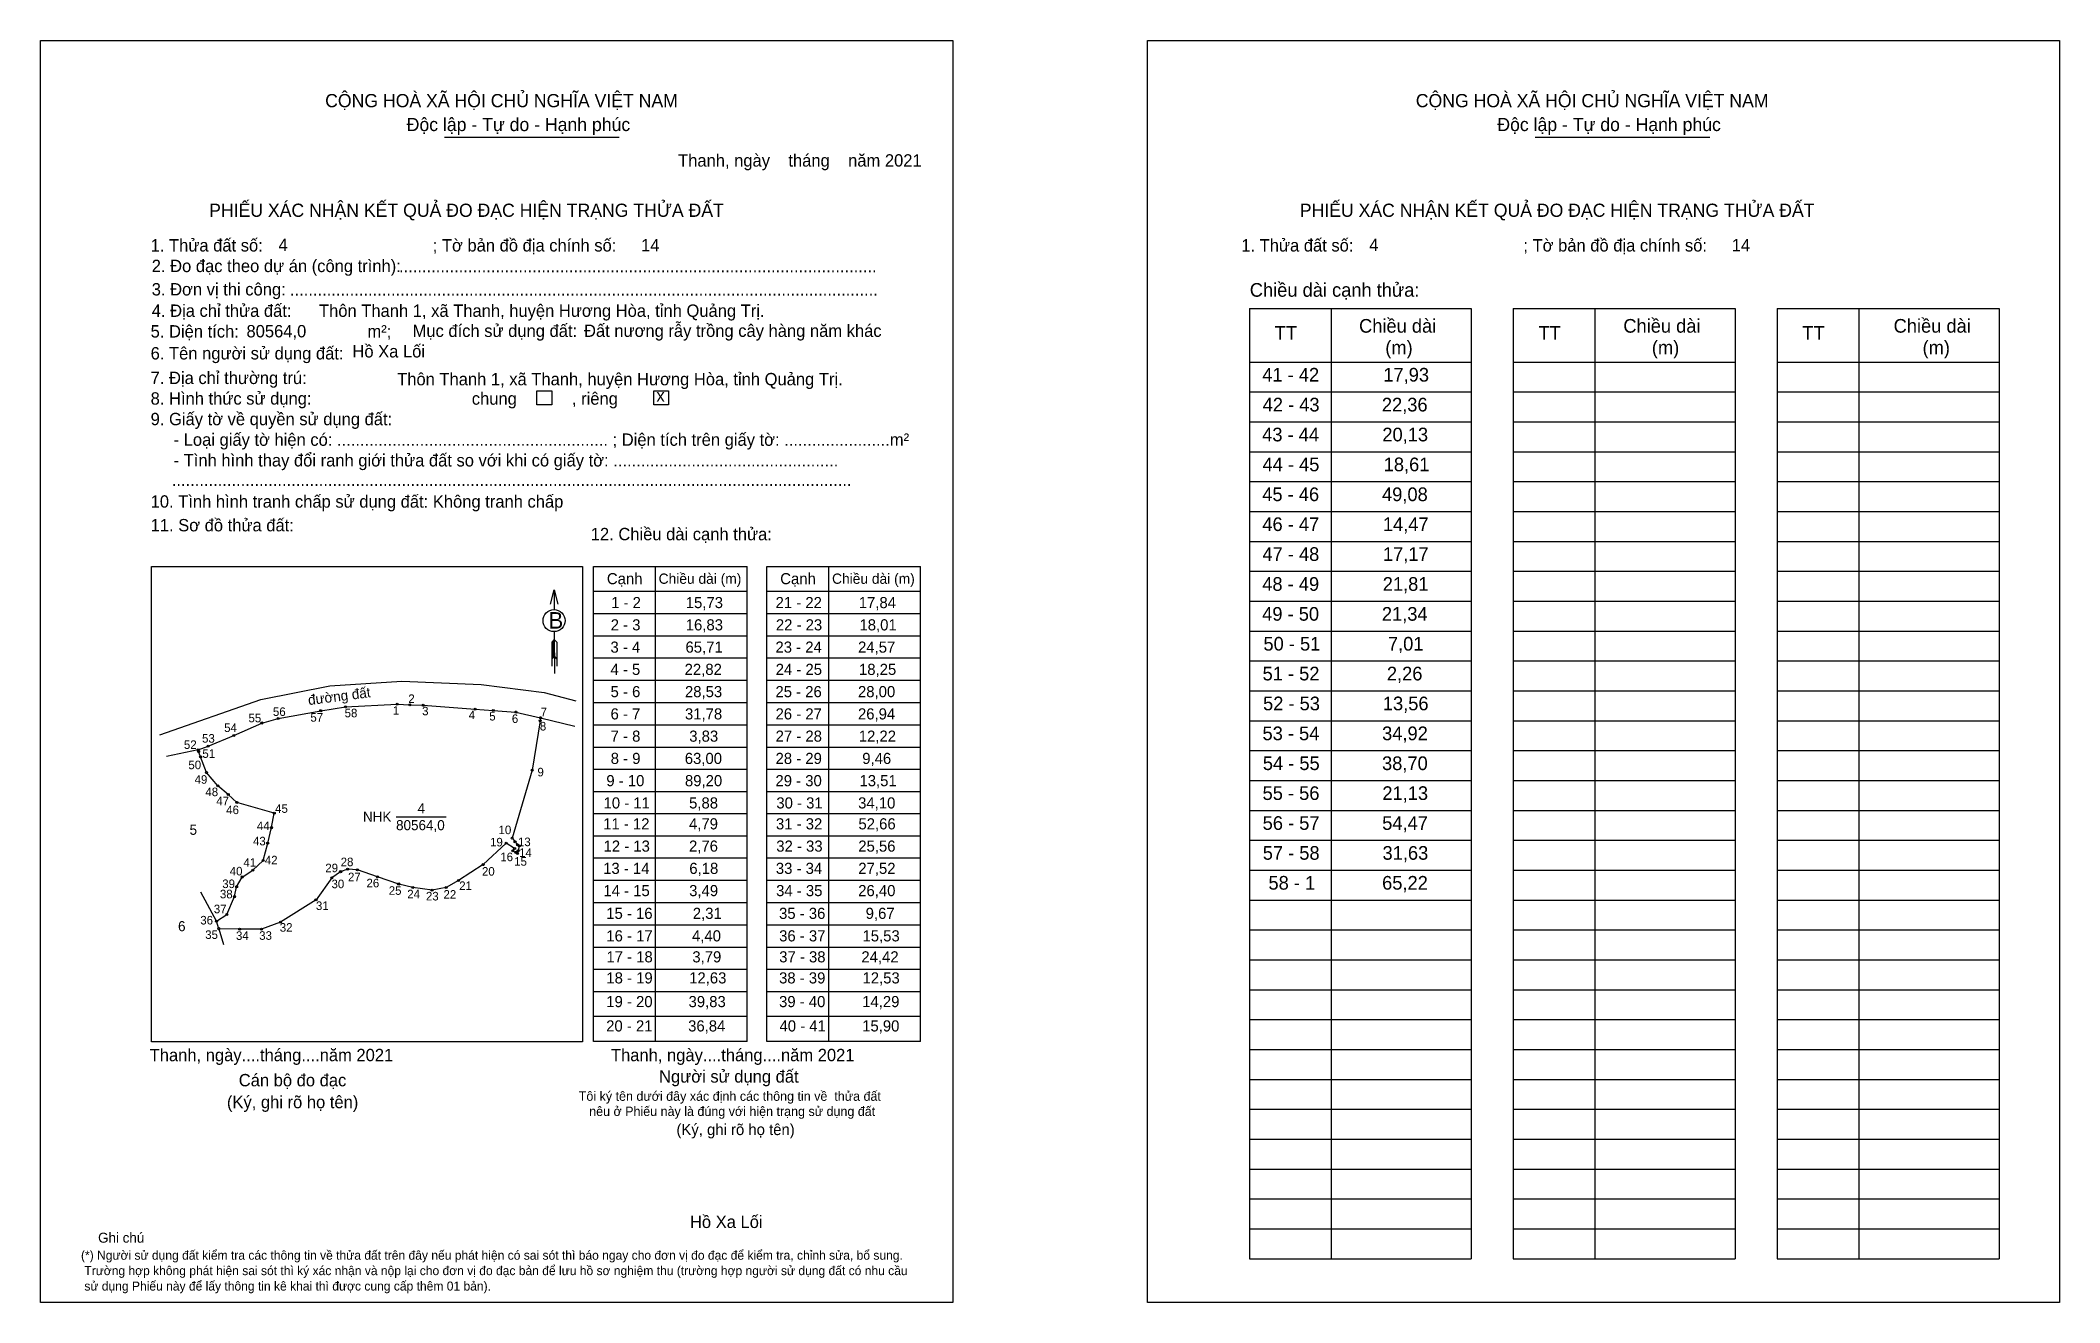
# Model space of a CAD drawing. Extents: x 545884 to 548425, y 1822727 to 1824315.
import ezdxf

# ---------------------------------------------------------------- set-up
doc = ezdxf.new("R2010")
doc.units = 0
for name, color, linetype in [('CanhThua', 7, 'Continuous'), ('kqddKhungInTrang1', 7, 'Continuous'), ('kqddKhungInTrang2', 7, 'Continuous'), ('kqddNoiDung', 7, 'Continuous'), ('kqddTemplate', 7, 'Continuous'), ('Level 1', 7, 'Continuous'), ('MocDinhThua', 7, 'Continuous'), ('NhanDiaChinhThua', 7, 'Continuous'), ('SoHieuDinhThua', 7, 'Continuous')]:
    doc.layers.add(name, color=color, linetype=linetype)

msp = doc.modelspace()

# ---------------------------------------------------------------- linework, layer by layer
at = {"layer": 'CanhThua'}
for p, q in [((546183.4, 1823462.1), (546237, 1823471.9)), ((546237, 1823471.9), (546268.2, 1823476.8)), ((546268.2, 1823476.8), (546333.3, 1823480)), ((546333.3, 1823480), (546349.1, 1823479.3)), ((546349.1, 1823479.3), (546365.9, 1823478.7)), ((546365.9, 1823478.7), (546431.4, 1823473.9)), ((546431.4, 1823473.9), (546454.2, 1823472.2)), ((546454.2, 1823472.2), (546482.6, 1823470.2)), ((546482.6, 1823470.2), (546513.6, 1823463.1)), ((546127.7, 1823440.6), (546163, 1823456.4)), ((546163, 1823456.4), (546183.4, 1823462.1)), ((546513, 1823459.3), (546503.1, 1823397.1)), ((546513.6, 1823463.1), (546513, 1823459.3)), ((546082.7, 1823422.7), (546095.4, 1823427.4)), ((546083.4, 1823420.6), (546082.7, 1823422.7)), ((546085.9, 1823414), (546083.4, 1823420.6)), ((546095.4, 1823427.4), (546127.7, 1823440.6)), ((546093.4, 1823394), (546085.9, 1823414)), ((546107.5, 1823377.4), (546093.4, 1823394)), ((546503.1, 1823397.1), (546477.8, 1823311.5)), ((546120.7, 1823366.4), (546107.5, 1823377.4)), ((546131.4, 1823356.6), (546120.7, 1823366.4)), ((546178.6, 1823343.1), (546131.4, 1823356.6)), ((546175.2, 1823324.8), (546178.6, 1823343.1)), ((546170.3, 1823305.3), (546175.2, 1823324.8)), ((546164.7, 1823283.6), (546170.3, 1823305.3)), ((546470.4, 1823305.4), (546441.3, 1823278.3)), ((546481, 1823298.6), (546470.4, 1823305.4)), ((546477.8, 1823311.5), (546481.5, 1823306.9)), ((546478.8, 1823295.6), (546481, 1823298.6)), ((546482.7, 1823293.7), (546478.8, 1823295.6)), ((546481.5, 1823306.9), (546484.5, 1823303.2)), ((546484.6, 1823292.4), (546482.7, 1823293.7)), ((546484.5, 1823303.2), (546486.9, 1823301.8)), ((546485.4, 1823295.8), (546484.6, 1823292.4)), ((546486.9, 1823301.8), (546485.4, 1823295.8)), ((546138.3, 1823262.7), (546151.6, 1823271.3)), ((546151.6, 1823271.3), (546164.7, 1823283.6)), ((546262.1, 1823269.4), (546251, 1823261.7)), ((546270.9, 1823272.7), (546262.1, 1823269.4)), ((546283.1, 1823271.6), (546270.9, 1823272.7)), ((546308.5, 1823262.8), (546283.1, 1823271.6)), ((546441.3, 1823278.3), (546410.3, 1823258.3)), ((546128.5, 1823238), (546131.2, 1823250.3)), ((546131.2, 1823250.3), (546138.3, 1823262.7)), ((546251, 1823261.7), (546231.1, 1823234)), ((546335.1, 1823253.9), (546308.5, 1823262.8)), ((546352.8, 1823249.5), (546335.1, 1823253.9)), ((546377.1, 1823246.2), (546352.8, 1823249.5)), ((546394.8, 1823249.5), (546377.1, 1823246.2)), ((546410.3, 1823258.3), (546394.8, 1823249.5)), ((546105.9, 1823207), (546118.8, 1823215.6)), ((546118.8, 1823215.6), (546128.5, 1823238)), ((546231.1, 1823234), (546186.5, 1823205.9)), ((546108.7, 1823197.7), (546105.9, 1823207)), ((546135, 1823197), (546108.7, 1823197.7)), ((546162.6, 1823197), (546135, 1823197)), ((546186.5, 1823205.9), (546162.6, 1823197))]:
    msp.add_line(p, q, dxfattribs=at)
at = {"layer": 'kqddKhungInTrang1'}
msp.add_lwpolyline([(545884.3, 1824315.1), (547032.2, 1824315.1), (547032.2, 1822727.4), (545884.3, 1822727.4)], close=True, dxfattribs=at)
at = {"layer": 'kqddKhungInTrang2'}
msp.add_lwpolyline([(547277.1, 1824315.1), (548425, 1824315.1), (548425, 1822727.4), (547277.1, 1822727.4)], close=True, dxfattribs=at)
at = {"layer": 'kqddTemplate'}
for p, q in [((546392.7, 1824193.5), (546612.6, 1824193.5)), ((547765, 1824193.5), (547984.9, 1824193.5)), ((547405.6, 1823977.7), (547684.7, 1823977.7)), ((547405.6, 1823977.7), (547405.6, 1822782.5)), ((547508.3, 1823977.7), (547508.3, 1822782.5)), ((547684.7, 1823977.7), (547684.7, 1822782.5)), ((547737.5, 1823977.7), (547737.5, 1822782.5)), ((547737.5, 1823977.7), (548016.7, 1823977.7)), ((547840.3, 1823977.7), (547840.3, 1822782.5)), ((548016.7, 1823977.7), (548016.7, 1822782.5)), ((548069.5, 1823977.7), (548069.5, 1822782.5)), ((548069.5, 1823977.7), (548348.7, 1823977.7)), ((548172.3, 1823977.7), (548172.3, 1822782.5)), ((548348.7, 1823977.7), (548348.7, 1822782.5)), ((547405.6, 1823910.5), (547684.7, 1823910.5)), ((547737.5, 1823910.5), (548016.7, 1823910.5)), ((548069.5, 1823910.5), (548348.7, 1823910.5)), ((547405.6, 1823872.9), (547684.7, 1823872.9)), ((547737.5, 1823872.9), (548016.7, 1823872.9)), ((548069.5, 1823872.9), (548348.7, 1823872.9)), ((547405.6, 1823835.3), (547684.7, 1823835.3)), ((547737.5, 1823835.3), (548016.7, 1823835.3)), ((548069.5, 1823835.3), (548348.7, 1823835.3)), ((547405.6, 1823797.7), (547684.7, 1823797.7)), ((547737.5, 1823797.7), (548016.7, 1823797.7)), ((548069.5, 1823797.7), (548348.7, 1823797.7)), ((547405.6, 1823760.1), (547684.7, 1823760.1)), ((547737.5, 1823760.1), (548016.7, 1823760.1)), ((548069.5, 1823760.1), (548348.7, 1823760.1)), ((547405.6, 1823722.5), (547684.7, 1823722.5)), ((547737.5, 1823722.5), (548016.7, 1823722.5)), ((548069.5, 1823722.5), (548348.7, 1823722.5)), ((547405.6, 1823684.9), (547684.7, 1823684.9)), ((547737.5, 1823684.9), (548016.7, 1823684.9)), ((548069.5, 1823684.9), (548348.7, 1823684.9)), ((546580.1, 1823653.4), (546773.5, 1823653.4)), ((546580.1, 1823055.9), (546580.1, 1823653.4)), ((546657.9, 1823653.4), (546657.9, 1823055.9)), ((546773.5, 1823055.9), (546773.5, 1823653.4)), ((546798.2, 1823653.4), (546991.6, 1823653.4)), ((546798.2, 1823055.9), (546798.2, 1823653.4)), ((546876, 1823653.4), (546876, 1823055.9)), ((546991.6, 1823055.9), (546991.6, 1823653.4)), ((547405.6, 1823647.3), (547684.7, 1823647.3)), ((547737.5, 1823647.3), (548016.7, 1823647.3)), ((548069.5, 1823647.3), (548348.7, 1823647.3)), ((546530.8, 1823624.1), (546530.9, 1823599)), ((546580.1, 1823622.2), (546773.5, 1823622.2)), ((546798.2, 1823622.2), (546991.6, 1823622.2)), ((546580.1, 1823594.2), (546773.5, 1823594.2)), ((546798.2, 1823594.2), (546991.6, 1823594.2)), ((547405.6, 1823609.7), (547684.7, 1823609.7)), ((547737.5, 1823609.7), (548016.7, 1823609.7)), ((548069.5, 1823609.7), (548348.7, 1823609.7)), ((546530.9, 1823571.4), (546531, 1823518.7)), ((547405.6, 1823572.1), (547684.7, 1823572.1)), ((547737.5, 1823572.1), (548016.7, 1823572.1)), ((548069.5, 1823572.1), (548348.7, 1823572.1)), ((546530.9, 1823561.3), (546527.7, 1823558.2)), ((546530.9, 1823559.9), (546527.7, 1823556.8)), ((546530.9, 1823558.4), (546527.7, 1823555.4)), ((546527.7, 1823558.2), (546527.7, 1823528)), ((546530.9, 1823557), (546527.7, 1823553.9)), ((546531, 1823555.6), (546527.7, 1823552.5)), ((546531, 1823554.2), (546527.7, 1823551.1)), ((546531, 1823552.7), (546527.7, 1823549.6)), ((546531, 1823551.3), (546527.7, 1823548.2)), ((546531, 1823549.9), (546527.7, 1823546.8)), ((546531, 1823548.4), (546527.7, 1823545.3)), ((546531, 1823547), (546527.7, 1823543.9)), ((546531, 1823545.6), (546527.7, 1823542.5)), ((546531, 1823544.1), (546527.7, 1823541)), ((546530.9, 1823561.3), (546534.2, 1823558.2)), ((546534.2, 1823558.2), (546534.2, 1823528)), ((546580.1, 1823566.2), (546773.5, 1823566.2)), ((546798.2, 1823566.2), (546991.6, 1823566.2)), ((546531, 1823542.7), (546527.7, 1823539.6)), ((546531, 1823541.3), (546527.7, 1823538.2)), ((546531, 1823539.9), (546527.7, 1823536.7)), ((546531, 1823539.9), (546534.2, 1823536.7)), ((546580.1, 1823538.2), (546773.5, 1823538.2)), ((546798.2, 1823538.2), (546991.6, 1823538.2)), ((547405.6, 1823534.5), (547684.7, 1823534.5)), ((547737.5, 1823534.5), (548016.7, 1823534.5)), ((548069.5, 1823534.5), (548348.7, 1823534.5)), ((546580.1, 1823510.2), (546773.5, 1823510.2)), ((546798.2, 1823510.2), (546991.6, 1823510.2)), ((547405.6, 1823496.9), (547684.7, 1823496.9)), ((547737.5, 1823496.9), (548016.7, 1823496.9)), ((548069.5, 1823496.9), (548348.7, 1823496.9)), ((546580.1, 1823482.2), (546773.5, 1823482.2)), ((546798.2, 1823482.2), (546991.6, 1823482.2)), ((546580.1, 1823454.2), (546773.5, 1823454.2)), ((546798.2, 1823454.2), (546991.6, 1823454.2)), ((547405.6, 1823459.3), (547684.7, 1823459.3)), ((547737.5, 1823459.3), (548016.7, 1823459.3)), ((548069.5, 1823459.3), (548348.7, 1823459.3)), ((546580.1, 1823426.2), (546773.5, 1823426.2)), ((546798.2, 1823426.2), (546991.6, 1823426.2)), ((547405.6, 1823421.7), (547684.7, 1823421.7)), ((547737.5, 1823421.7), (548016.7, 1823421.7)), ((548069.5, 1823421.7), (548348.7, 1823421.7)), ((546580.1, 1823398.2), (546773.5, 1823398.2)), ((546798.2, 1823398.2), (546991.6, 1823398.2)), ((546580.1, 1823370.2), (546773.5, 1823370.2)), ((546798.2, 1823370.2), (546991.6, 1823370.2)), ((547405.6, 1823384.1), (547684.7, 1823384.1)), ((547737.5, 1823384.1), (548016.7, 1823384.1)), ((548069.5, 1823384.1), (548348.7, 1823384.1)), ((546773.5, 1823342.2), (546580.1, 1823342.2)), ((546991.6, 1823342.2), (546798.2, 1823342.2)), ((547405.6, 1823346.5), (547684.7, 1823346.5)), ((547737.5, 1823346.5), (548016.7, 1823346.5)), ((548069.5, 1823346.5), (548348.7, 1823346.5)), ((546773.5, 1823314.2), (546580.1, 1823314.2)), ((546991.6, 1823314.2), (546798.2, 1823314.2)), ((547405.6, 1823308.9), (547684.7, 1823308.9)), ((547737.5, 1823308.9), (548016.7, 1823308.9)), ((548069.5, 1823308.9), (548348.7, 1823308.9)), ((546773.5, 1823286.2), (546580.1, 1823286.2)), ((546991.6, 1823286.2), (546798.2, 1823286.2)), ((547405.6, 1823271.3), (547684.7, 1823271.3)), ((547737.5, 1823271.3), (548016.7, 1823271.3)), ((548069.5, 1823271.3), (548348.7, 1823271.3)), ((546773.5, 1823258.2), (546580.1, 1823258.2)), ((546991.6, 1823258.2), (546798.2, 1823258.2)), ((546773.5, 1823230.2), (546580.1, 1823230.2)), ((546991.6, 1823230.2), (546798.2, 1823230.2)), ((547405.6, 1823233.7), (547684.7, 1823233.7)), ((547737.5, 1823233.7), (548016.7, 1823233.7)), ((548069.5, 1823233.7), (548348.7, 1823233.7)), ((546773.5, 1823202.2), (546580.1, 1823202.2)), ((546991.6, 1823202.2), (546798.2, 1823202.2)), ((547405.6, 1823196.1), (547684.7, 1823196.1)), ((547737.5, 1823196.1), (548016.7, 1823196.1)), ((548069.5, 1823196.1), (548348.7, 1823196.1)), ((546773.5, 1823174.2), (546580.1, 1823174.2)), ((546991.6, 1823174.2), (546798.2, 1823174.2)), ((546773.5, 1823146.2), (546580.1, 1823146.2)), ((546991.6, 1823146.2), (546798.2, 1823146.2)), ((547405.6, 1823158.5), (547684.7, 1823158.5)), ((547737.5, 1823158.5), (548016.7, 1823158.5)), ((548069.5, 1823158.5), (548348.7, 1823158.5)), ((546773.5, 1823118.2), (546580.1, 1823118.2)), ((546991.6, 1823118.2), (546798.2, 1823118.2)), ((547405.6, 1823120.9), (547684.7, 1823120.9)), ((547737.5, 1823120.9), (548016.7, 1823120.9)), ((548069.5, 1823120.9), (548348.7, 1823120.9)), ((546773.5, 1823087.1), (546580.1, 1823087.1)), ((546991.6, 1823087.1), (546798.2, 1823087.1)), ((547405.6, 1823083.3), (547684.7, 1823083.3)), ((547737.5, 1823083.3), (548016.7, 1823083.3)), ((548069.5, 1823083.3), (548348.7, 1823083.3)), ((546773.5, 1823055.9), (546580.1, 1823055.9)), ((546991.6, 1823055.9), (546798.2, 1823055.9)), ((547405.6, 1823045.7), (547684.7, 1823045.7)), ((547737.5, 1823045.7), (548016.7, 1823045.7)), ((548069.5, 1823045.7), (548348.7, 1823045.7)), ((547405.6, 1823008.1), (547684.7, 1823008.1)), ((547737.5, 1823008.1), (548016.7, 1823008.1)), ((548069.5, 1823008.1), (548348.7, 1823008.1)), ((547405.6, 1822970.5), (547684.7, 1822970.5)), ((547737.5, 1822970.5), (548016.7, 1822970.5)), ((548069.5, 1822970.5), (548348.7, 1822970.5)), ((547405.6, 1822932.9), (547684.7, 1822932.9)), ((547737.5, 1822932.9), (548016.7, 1822932.9)), ((548069.5, 1822932.9), (548348.7, 1822932.9)), ((547405.6, 1822895.3), (547684.7, 1822895.3)), ((547737.5, 1822895.3), (548016.7, 1822895.3)), ((548069.5, 1822895.3), (548348.7, 1822895.3)), ((547405.6, 1822857.7), (547684.7, 1822857.7)), ((547737.5, 1822857.7), (548016.7, 1822857.7)), ((548069.5, 1822857.7), (548348.7, 1822857.7)), ((547405.6, 1822820.1), (547684.7, 1822820.1)), ((547737.5, 1822820.1), (548016.7, 1822820.1)), ((548069.5, 1822820.1), (548348.7, 1822820.1)), ((547405.6, 1822782.5), (547684.7, 1822782.5)), ((547737.5, 1822782.5), (548016.7, 1822782.5)), ((548069.5, 1822782.5), (548348.7, 1822782.5))]:
    msp.add_line(p, q, dxfattribs=at)
for points in [[(546509.1, 1823874.1), (546527.8, 1823874.1), (546527.8, 1823856.7), (546509.1, 1823856.7)], [(546656, 1823874.1), (546674.6, 1823874.1), (546674.6, 1823856.7), (546656, 1823856.7)], [(546023.9, 1823653.4), (546566.3, 1823653.4), (546566.3, 1823055.4), (546023.9, 1823055.4)]]:
    msp.add_lwpolyline(points, close=True, dxfattribs=at)
msp.add_lwpolyline([(546526.3, 1823605.9), (546530.8, 1823624.1), (546535.4, 1823605.9)], dxfattribs=at)
msp.add_circle((546530.6, 1823585.2), 13.8, dxfattribs=at)
at = {"layer": 'Level 1'}
for p, q in [((546513.6, 1823463.1), (546556.7, 1823452.3)), ((546082.7, 1823422.7), (546042.9, 1823414.3)), ((546105.9, 1823207), (546086.1, 1823243.8)), ((546108.7, 1823197.7), (546114.6, 1823177.9))]:
    msp.add_line(p, q, dxfattribs=at)
msp.add_lwpolyline([(546034.4, 1823441.7), (546161.5, 1823486.1), (546248.4, 1823503.2), (546339, 1823509.2), (546438.9, 1823504.7), (546518.1, 1823495), (546557.8, 1823484.3)], dxfattribs=at)
at = {"layer": 'MocDinhThua'}
for centre in [(546237, 1823471.9), (546268.2, 1823476.8), (546333.3, 1823480), (546349.1, 1823479.3), (546365.9, 1823478.7), (546431.4, 1823473.9), (546454.2, 1823472.2), (546482.6, 1823470.2), (546127.7, 1823440.6), (546163, 1823456.4), (546183.4, 1823462.1), (546513, 1823459.3), (546513.6, 1823463.1), (546082.7, 1823422.7), (546083.4, 1823420.6), (546095.4, 1823427.4), (546085.9, 1823414), (546093.4, 1823394), (546503.1, 1823397.1), (546107.5, 1823377.4), (546120.7, 1823366.4), (546131.4, 1823356.6), (546178.6, 1823343.1), (546175.2, 1823324.8), (546170.3, 1823305.3), (546470.4, 1823305.4), (546477.8, 1823311.5), (546478.8, 1823295.6), (546481, 1823298.6), (546481.5, 1823306.9), (546482.7, 1823293.7), (546484.5, 1823303.2), (546484.6, 1823292.4), (546485.4, 1823295.8), (546486.9, 1823301.8), (546138.3, 1823262.7), (546151.6, 1823271.3), (546164.7, 1823283.6), (546262.1, 1823269.4), (546270.9, 1823272.7), (546283.1, 1823271.6), (546308.5, 1823262.8), (546441.3, 1823278.3), (546128.5, 1823238), (546131.2, 1823250.3), (546251, 1823261.7), (546335.1, 1823253.9), (546352.8, 1823249.5), (546377.1, 1823246.2), (546394.8, 1823249.5), (546410.3, 1823258.3), (546118.8, 1823215.6), (546231.1, 1823234), (546105.9, 1823207), (546108.7, 1823197.7), (546135, 1823197), (546162.6, 1823197), (546186.5, 1823205.9)]:
    msp.add_circle(centre, 1.29, dxfattribs=at)
at = {"layer": 'NhanDiaChinhThua'}
msp.add_line((546331.8, 1823338.5), (546394.9, 1823338.5), dxfattribs=at)

# ---------------------------------------------------------------- texts
at = {"layer": 'kqddNoiDung'}
for s, height, p in [('Thanh, ngày    tháng    năm 2021  ', 15.555, (546686.7, 1824156.3)), ('4', 15.6, (546183.9, 1824050.1)), ('14', 15.56, (546640.1, 1824049.7)), ('4', 15.6, (547556.3, 1824050.1)), ('14', 15.56, (548012.4, 1824049.7)), ('........................................................................................................', 15.5551, (546335.5, 1824023.3)), ('................................................................................................................................', 15.5551, (546198.3, 1823993.9)), ('80564,0', 15.56, (546143.6, 1823941.5)), ('Đất nương rẫy trồng cây hàng năm khác', 15.555, (546568.3, 1823942.1)), ('Hồ Xa Lối', 15.56, (546276.9, 1823916.2)), ('41 - 42', 17.19, (547421.7, 1823885.9)), ('17,93', 17.19, (547574, 1823885.9)), ('Thôn Thanh 1, xã Thanh, huyện Hương Hòa, tỉnh Quảng Trị.', 15.555, (546333.2, 1823881.2)), ('x', 15.6, (546659.4, 1823860.7)), ('42 - 43', 17.19, (547422.2, 1823848.3)), ('22,36', 17.19, (547572.2, 1823848.3)), ('43 - 44', 17.19, (547421.6, 1823810.7)), ('20,13', 17.19, (547572.8, 1823810.7)), ('44 - 45', 17.19, (547422, 1823773.1)), ('18,61', 17.19, (547574.5, 1823773.1)), ('45 - 46', 17.19, (547421.7, 1823735.5)), ('49,08', 17.19, (547572.4, 1823735.5)), ('46 - 47', 17.19, (547421.8, 1823697.9)), ('14,47', 17.19, (547573.5, 1823697.9)), ('47 - 48', 17.19, (547421.9, 1823660.3)), ('17,17', 17.19, (547573.5, 1823660.3)), ('48 - 49', 17.19, (547421.7, 1823622.7)), ('21,81', 17.19, (547573.3, 1823622.7)), ('1 - 2', 14, (546602.4, 1823600.9)), ('15,73', 14, (546696.3, 1823600.9)), ('21 - 22', 14, (546809.3, 1823600.9)), ('17,84', 14, (546914, 1823600.9)), ('49 - 50', 17.19, (547421.6, 1823585.1)), ('21,34', 17.19, (547572.2, 1823585.1)), ('2 - 3', 14, (546601.9, 1823572.9)), ('16,83', 14, (546696.3, 1823572.9)), ('22 - 23', 14, (546809.7, 1823572.9)), ('18,01', 14, (546914.9, 1823572.9)), ('3 - 4', 14, (546601.6, 1823544.9)), ('65,71', 14, (546696, 1823544.9)), ('23 - 24', 14, (546809.2, 1823544.9)), ('24,57', 14, (546913.1, 1823544.9)), ('50 - 51', 17.19, (547423.2, 1823547.5)), ('7,01', 17.19, (547579.8, 1823547.5)), ('4 - 5', 14, (546601.6, 1823516.9)), ('22,82', 14, (546694.9, 1823516.9)), ('24 - 25', 14, (546809.5, 1823516.9)), ('18,25', 14, (546914.3, 1823516.9)), ('51 - 52', 17.19, (547422.1, 1823510)), ('2,26', 17.19, (547578.5, 1823510)), ('5 - 6', 14, (546601.7, 1823488.9)), ('28,53', 14, (546695.3, 1823488.9)), ('25 - 26', 14, (546809.2, 1823488.9)), ('28,00', 14, (546913, 1823488.9)), ('6 - 7', 14, (546601.7, 1823460.9)), ('31,78', 14, (546695.3, 1823460.9)), ('26 - 27', 14, (546809.3, 1823460.9)), ('26,94', 14, (546913, 1823460.9)), ('52 - 53', 17.19, (547422.7, 1823472.4)), ('13,56', 17.19, (547573.4, 1823472.4)), ('7 - 8', 14, (546601.8, 1823432.9)), ('3,83', 14, (546700.7, 1823432.9)), ('27 - 28', 14, (546809.4, 1823432.9)), ('12,22', 14, (546914, 1823432.9)), ('53 - 54', 17.19, (547422, 1823434.8)), ('34,92', 17.19, (547572.5, 1823434.8)), ('8 - 9', 14, (546601.9, 1823404.9)), ('63,00', 14, (546695.1, 1823404.9)), ('28 - 29', 14, (546809.3, 1823404.9)), ('9,46', 14, (546918.4, 1823404.9)), ('9 - 10', 14, (546596.4, 1823376.9)), ('89,20', 14, (546695.3, 1823376.9)), ('29 - 30', 14, (546809.2, 1823376.9)), ('13,51', 14, (546914.9, 1823376.9)), ('54 - 55', 17.19, (547422.4, 1823397.2)), ('38,70', 17.19, (547572.4, 1823397.2)), ('55 - 56', 17.19, (547422.1, 1823359.6)), ('21,13', 17.19, (547572.8, 1823359.6)), ('10 - 11', 14, (546592.9, 1823348.9)), ('5,88', 14, (546700.5, 1823348.9)), ('30 - 31', 14, (546810.3, 1823348.9)), ('34,10', 14, (546913.2, 1823348.9)), ('11 - 12', 14, (546592.4, 1823322.6)), ('4,79', 14, (546700.4, 1823322.6)), ('31 - 32', 14, (546809.8, 1823322.6)), ('52,66', 14, (546913.6, 1823322.6)), ('56 - 57', 17.19, (547422.2, 1823322)), ('54,47', 17.19, (547572.6, 1823322)), ('12 - 13', 14, (546592.9, 1823294.6)), ('2,76', 14, (546700.4, 1823294.6)), ('32 - 33', 14, (546810.2, 1823294.6)), ('25,56', 14, (546913.4, 1823294.6)), ('57 - 58', 17.19, (547422.3, 1823284.4)), ('31,63', 17.19, (547573, 1823284.4)), ('13 - 14', 14, (546592.4, 1823266.6)), ('6,18', 14, (546700.8, 1823266.6)), ('33 - 34', 14, (546809.7, 1823266.6)), ('27,52', 14, (546913.4, 1823266.6)), ('58 - 1', 17.19, (547429.5, 1823246.8)), ('65,22', 17.19, (547572.5, 1823246.8)), ('14 - 15', 14, (546592.7, 1823238.6)), ('3,49', 14, (546700.6, 1823238.6)), ('34 - 35', 14, (546810, 1823238.6)), ('26,40', 14, (546913.3, 1823238.6)), ('15 - 16', 14, (546596.3, 1823210)), ('2,31', 14, (546705.2, 1823210)), ('35 - 36', 14, (546813.7, 1823210)), ('9,67', 14, (546922.7, 1823210)), ('16 - 17', 14, (546596.4, 1823181.7)), ('4,40', 14, (546704.2, 1823181.7)), ('36 - 37', 14, (546813.8, 1823181.7)), ('15,53', 14, (546918.7, 1823181.7)), ('17 - 18', 14, (546596.5, 1823155.3)), ('3,79', 14, (546704.6, 1823155.3)), ('37 - 38', 14, (546813.9, 1823155.3)), ('24,42', 14, (546917.3, 1823155.3)), ('18 - 19', 14, (546596.4, 1823128.8)), ('12,63', 14, (546700.6, 1823128.8)), ('38 - 39', 14, (546813.7, 1823128.8)), ('12,53', 14, (546918.7, 1823128.8)), ('19 - 20', 14, (546596.3, 1823099)), ('39,83', 14, (546699.8, 1823099)), ('39 - 40', 14, (546813.7, 1823099)), ('14,29', 14, (546918.3, 1823099)), ('20 - 21', 14, (546596.2, 1823068.4)), ('36,84', 14, (546699.3, 1823068.4)), ('40 - 41', 14, (546814.3, 1823068.4)), ('15,90', 14, (546918.3, 1823068.4)), ('Thanh, ngày....tháng....năm 2021', 15.555, (546021.8, 1823031)), ('Thanh, ngày....tháng....năm 2021', 15.555, (546602.2, 1823031)), ('Hồ Xa Lối', 15.56, (546701.6, 1822821.2))]:
    msp.add_text(s, height=height, dxfattribs=at).set_placement(p)
at = {"layer": 'kqddTemplate'}
for s, height, p in [('CỘNG HOÀ XÃ HỘI CHỦ NGHĨA VIỆT NAM', 16.592, (546242.6, 1824231)), ('CỘNG HOÀ XÃ HỘI CHỦ NGHĨA VIỆT NAM', 16.592, (547614.9, 1824231)), ('Độc lập - Tự do - Hạnh phúc', 16.592, (546345.2, 1824201)), ('Độc lập - Tự do - Hạnh phúc', 16.592, (547717.5, 1824201)), ('PHIẾU XÁC NHẬN KẾT QUẢ ĐO ĐẠC HIỆN TRẠNG THỬA ĐẤT', 16.592, (546096.6, 1824093.1)), ('PHIẾU XÁC NHẬN KẾT QUẢ ĐO ĐẠC HIỆN TRẠNG THỬA ĐẤT', 16.592, (547468.9, 1824093.1)), ('1. Thửa đất số:                                     ; Tờ bản đồ địa chính số:', 15.555, (546023, 1824049.5)), ('1. Thửa đất số:                                     ; Tờ bản đồ địa chính số:', 15.555, (547395.3, 1824049.5)), ('2. Đo đạc theo dự án (công trình): ', 15.555, (546024.4, 1824023.6)), ('3. Đơn vị thi công: ', 15.555, (546024.4, 1823994.2)), ('Chiều dài cạnh thửa:', 17.188, (547406, 1823992.6)), ('4. Địa chỉ thửa đất:      Thôn Thanh 1, xã Thanh, huyện Hương Hòa, tỉnh Quảng Trị.', 15.555, (546024.4, 1823967.3)), ('5. Diện tích:                            m²; ', 15.555, (546023, 1823941.3)), ('Mục đích sử dụng đất:', 15.555, (546352.6, 1823942)), ('TT', 17.19, (547437.3, 1823938.5)), ('Chiều dài', 17.19, (547543.5, 1823947.4)), ('TT', 17.19, (547769.3, 1823938.5)), ('Chiều dài', 17.19, (547876, 1823947.4)), ('TT', 17.19, (548101.3, 1823938.5)), ('Chiều dài', 17.19, (548216.1, 1823947.4)), ('6. Tên người sử dụng đất:', 15.555, (546023, 1823913.7)), ('(m)', 17.19, (547576.5, 1823920.1)), ('(m)', 17.19, (547911.9, 1823920.1)), ('(m)', 17.19, (548252.5, 1823920.1)), ('7. Địa chỉ thường trú:', 15.555, (546023, 1823882.8)), ('8. Hình thức sử dụng:', 15.555, (546023, 1823856.9)), ('9. Giấy tờ về quyền sử dụng đất:', 15.555, (546023, 1823831)), ('chung            , riêng', 15.555, (546427.1, 1823856.8)), ('     - Loại giấy tờ hiện có: ........................................................... ; Diện tích trên giấy tờ: .......................m²', 15.5551, (546023, 1823805.1)), ('     - Tình hình thay đổi ranh giới thửa đất so với khi có giấy tờ: .................................................', 15.5551, (546023, 1823779.1)), ('....................................................................................................................................................', 15.5551, (546049.6, 1823754.5)), ('10. Tình hình tranh chấp sử dụng đất: Không tranh chấp', 15.555, (546023, 1823727.3)), ('11. Sơ đồ thửa đất:', 15.555, (546023, 1823697.5)), ('12. Chiều dài cạnh thửa:', 15.555, (546576.8, 1823686.3)), ('Cạnh', 14, (546597.1, 1823631)), ('Chiều dài (m)', 12.963, (546662.2, 1823631.5)), ('Cạnh', 14, (546815.2, 1823631)), ('Chiều dài (m)', 12.963, (546880.4, 1823631.5)), ('B', 20.7, (546523.7, 1823575.2)), ('Cán bộ đo đạc', 15.555, (546133.9, 1822999.4)), ('Người sử dụng đất', 15.555, (546662.7, 1823004.1)), ('(Ký, ghi rõ họ tên)', 15.555, (546119, 1822971.9)), ('Tôi ký tên dưới đây xác định các thông tin về  thửa đất ', 11.76, (546561.7, 1822981.2)), ('nêu ở Phiếu này là đúng với hiện trạng sử dụng đất', 11.76, (546574.8, 1822962.1)), ('(Ký, ghi rõ họ tên)', 14, (546684.6, 1822938.1)), ('Ghi chú', 12.6, (545956.9, 1822802.7)), ('(*) Người sử dụng đất kiểm tra các thông tin về thửa đất trên đây nếu phát hiện có sai sót thì báo ngay cho đơn vị đo đạc để kiểm tra, chỉnh sửa, bổ sung.', 11.3397, (545935.4, 1822781.3)), (' Trường hợp không phát hiện sai sót thì ký xác nhận và nộp lại cho đơn vị đo đạc bản để lưu hồ sơ nghiệm thu (trường hợp người sử dụng đất có nhu cầu', 11.3397, (545935.4, 1822761.9)), (' sử dụng Phiếu này để lấy thông tin kê khai thì được cung cấp thêm 01 bản).', 11.34, (545935.4, 1822742.5))]:
    msp.add_text(s, height=height, dxfattribs=at).set_placement(p)
at = {"layer": 'NhanDiaChinhThua'}
msp.add_text('đường đất', height=12.67, rotation=7.3412, dxfattribs=at).set_placement((546221.9, 1823478.9))
for s, height, p in [('NHK', 12.67, (546290.2, 1823332.2)), ('4', 12.7, (546358.8, 1823342.7)), ('5', 12.7, (546072, 1823315.8)), ('80564,0', 12.67, (546331.8, 1823321.6)), ('6', 12.7, (546057.5, 1823194.5))]:
    msp.add_text(s, height=height, dxfattribs=at).set_placement(p)
at = {"layer": 'SoHieuDinhThua'}
for s, height, p in [('2', 10.8, (546347.2, 1823481.6)), ('55', 10.77, (546146.1, 1823457.3)), ('56', 10.77, (546176.9, 1823465.3)), ('57', 10.77, (546224, 1823458.1)), ('58', 10.77, (546267.1, 1823463.6)), ('1', 10.8, (546327.7, 1823466.8)), ('3', 10.8, (546364.6, 1823466.1)), ('4', 10.8, (546423.3, 1823461.3)), ('5', 10.8, (546449.1, 1823459.6)), ('6', 10.8, (546477.5, 1823456.5)), ('7', 10.8, (546513.7, 1823464.9)), ('53', 10.77, (546087.7, 1823431.7)), ('54', 10.77, (546115.5, 1823445.1)), ('8', 10.8, (546512.7, 1823447)), ('52', 10.77, (546064.9, 1823423.8)), ('51', 10.77, (546088.1, 1823412.6)), ('50', 10.77, (546070.5, 1823398.3)), ('49', 10.77, (546078.3, 1823380)), ('9', 10.8, (546509.7, 1823389.3)), ('48', 10.77, (546091.9, 1823364.4)), ('47', 10.77, (546105.6, 1823352.9)), ('46', 10.77, (546118.1, 1823341.8)), ('45', 10.77, (546179.6, 1823343.4)), ('44', 10.77, (546156.7, 1823321.7)), ('10', 10.77, (546460.8, 1823316.6)), ('43', 10.77, (546151.8, 1823302.5)), ('42', 10.77, (546166.7, 1823278.6)), ('19', 10.77, (546450.1, 1823301.2)), ('16', 10.77, (546463, 1823282.6)), ('13', 10.77, (546485.2, 1823301.5)), ('14', 10.77, (546486.6, 1823287.9)), ('40', 10.77, (546122.5, 1823264.7)), ('41', 10.77, (546139.8, 1823275.6)), ('29', 10.77, (546242.8, 1823268.7)), ('28', 10.77, (546262.1, 1823276.3)), ('27', 10.77, (546271.3, 1823257.4)), ('20', 10.77, (546439.9, 1823264.4)), ('15', 10.77, (546480.4, 1823276.9)), ('38', 10.77, (546110.2, 1823235.9)), ('39', 10.77, (546113.1, 1823248.8)), ('30', 10.77, (546250.6, 1823248.6)), ('26', 10.77, (546294.6, 1823249.7)), ('25', 10.77, (546322.6, 1823240.3)), ('24', 10.77, (546345.9, 1823235.9)), ('23', 10.77, (546369.4, 1823233.2)), ('22', 10.77, (546391.5, 1823235.4)), ('21', 10.77, (546411.3, 1823246.4)), ('36', 10.77, (546085.5, 1823203)), ('37', 10.77, (546102.5, 1823217.1)), ('31', 10.77, (546231, 1823221.2)), ('35', 10.77, (546091.7, 1823184.8)), ('34', 10.77, (546130.4, 1823183.6)), ('33', 10.77, (546159.6, 1823183.7)), ('32', 10.77, (546185.5, 1823193.9))]:
    msp.add_text(s, height=height, dxfattribs=at).set_placement(p)

doc.saveas('drawing.dxf')
